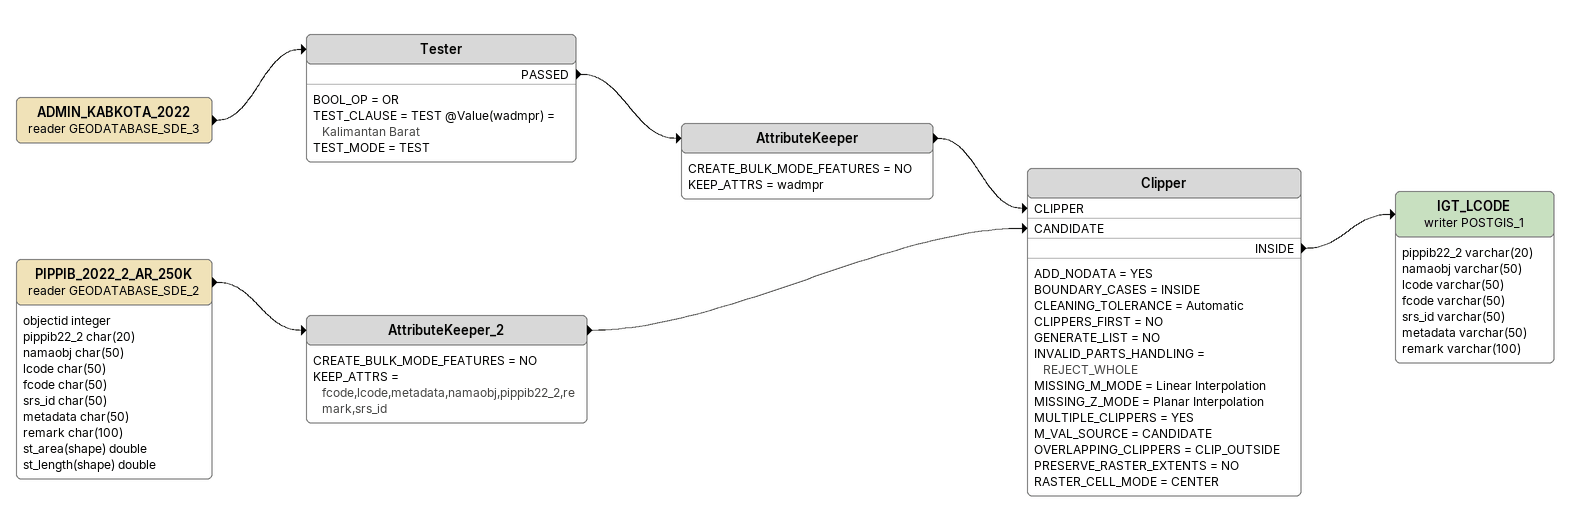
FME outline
ADMIN_KABKOTA_2022 (reader GEODATABASE_SDE_3)
    -> Tester
Tester
    BOOL_OP = OR
    TEST_CLAUSE = TEST @Value(wadmpr) = Kalimantan Barat
    TEST_MODE = TEST
    PASSED -> AttributeKeeper
AttributeKeeper
    CREATE_BULK_MODE_FEATURES = NO
    KEEP_ATTRS = wadmpr
    -> Clipper [CLIPPER]
PIPPIB_2022_2_AR_250K (reader GEODATABASE_SDE_2)
    attributes: objectid integer, pippib22_2 char(20), namaobj char(50), lcode char(50), fcode char(50), srs_id char(50), metadata char(50), remark char(100), st_area(shape) double, st_length(shape) double
    -> AttributeKeeper_2
AttributeKeeper_2
    CREATE_BULK_MODE_FEATURES = NO
    KEEP_ATTRS = fcode,lcode,metadata,namaobj,pippib22_2,remark,srs_id
    -> Clipper [CANDIDATE]
Clipper
    ADD_NODATA = YES
    BOUNDARY_CASES = INSIDE
    CLEANING_TOLERANCE = Automatic
    CLIPPERS_FIRST = NO
    GENERATE_LIST = NO
    INVALID_PARTS_HANDLING = REJECT_WHOLE
    MISSING_M_MODE = Linear Interpolation
    MISSING_Z_MODE = Planar Interpolation
    MULTIPLE_CLIPPERS = YES
    M_VAL_SOURCE = CANDIDATE
    OVERLAPPING_CLIPPERS = CLIP_OUTSIDE
    PRESERVE_RASTER_EXTENTS = NO
    RASTER_CELL_MODE = CENTER
    INSIDE -> IGT_LCODE (writer POSTGIS_1)
IGT_LCODE (writer POSTGIS_1)
    attributes: pippib22_2 varchar(20), namaobj varchar(50), lcode varchar(50), fcode varchar(50), srs_id varchar(50), metadata varchar(50), remark varchar(100)
